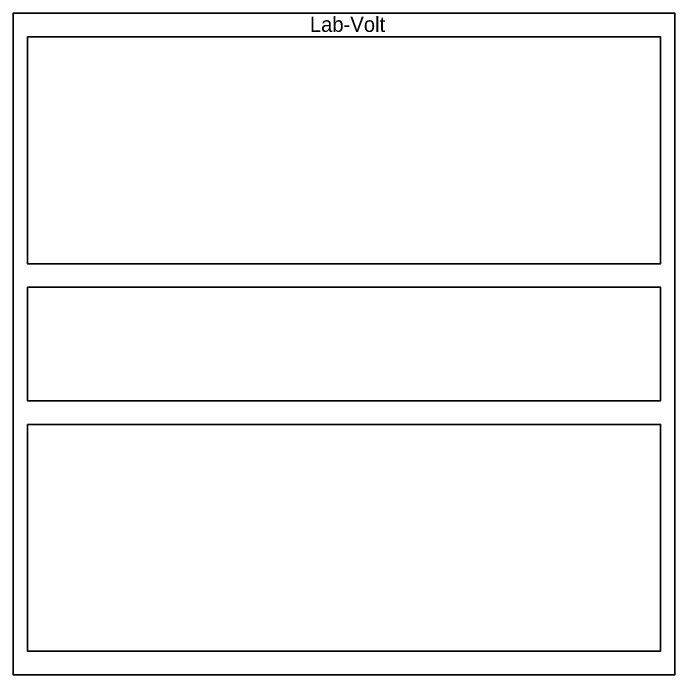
# Model space of a CAD drawing. Header units: inches. Extents: x -48 to 39.3, y 125.4 to 160.4.
# Drawn here: x 4.26 to 39.26, y 125.36 to 160.36 of the extents above; entities that cross this region are included whole.
import ezdxf

# ---------------------------------------------------------------- set-up
doc = ezdxf.new("R2010")
doc.units = ezdxf.units.IN
doc.header["$MEASUREMENT"] = 0
doc.styles.get("Standard").update_dxf_attribs({"font": 'arial.ttf'})

# ---------------------------------------------------------------- blocks, each defined once
blk = doc.blocks.new('A$C4608467D')
for p, q in [((0.75, -22.5), (0.75, -21.75)), ((0.75, -21.75), (11.875, -21.75)), ((11.9375, -21.75), (23.0625, -21.75)), ((23.125, -21.75), (34.25, -21.75)), ((34.25, -21.75), (34.25, -22.5))]:
    blk.add_line(p, q)
for points in [[(0, -35), (35, -35), (35, 0), (0, 0)], [(0.75, -1.25), (34.25, -1.25), (34.25, -13.25), (0.75, -13.25)], [(0.75, -14.5), (34.25, -14.5), (34.25, -20.5), (0.75, -20.5)], [(0.75, -21.75), (34.25, -21.75), (34.25, -33.75), (0.75, -33.75)]]:
    blk.add_lwpolyline(points, close=True)
blk = doc.blocks.new('Lab-Volt Cabinet')
blk.add_blockref('A$C4608467D', (0, 0))
at = {"insert": (15.693, -0.188), "char_height": 0.8, "attachment_point": 1}
blk.add_mtext_dynamic_manual_height_columns('{\\fBauhaus 93|b0|i0|c0|p82;Lab-Volt}', width=4.06466, gutter_width=1, heights=[0], dxfattribs=at)

msp = doc.modelspace()

# ---------------------------------------------------------------- block references
msp.add_blockref('Lab-Volt Cabinet', (4.263, 160.363))

doc.saveas('drawing.dxf')
